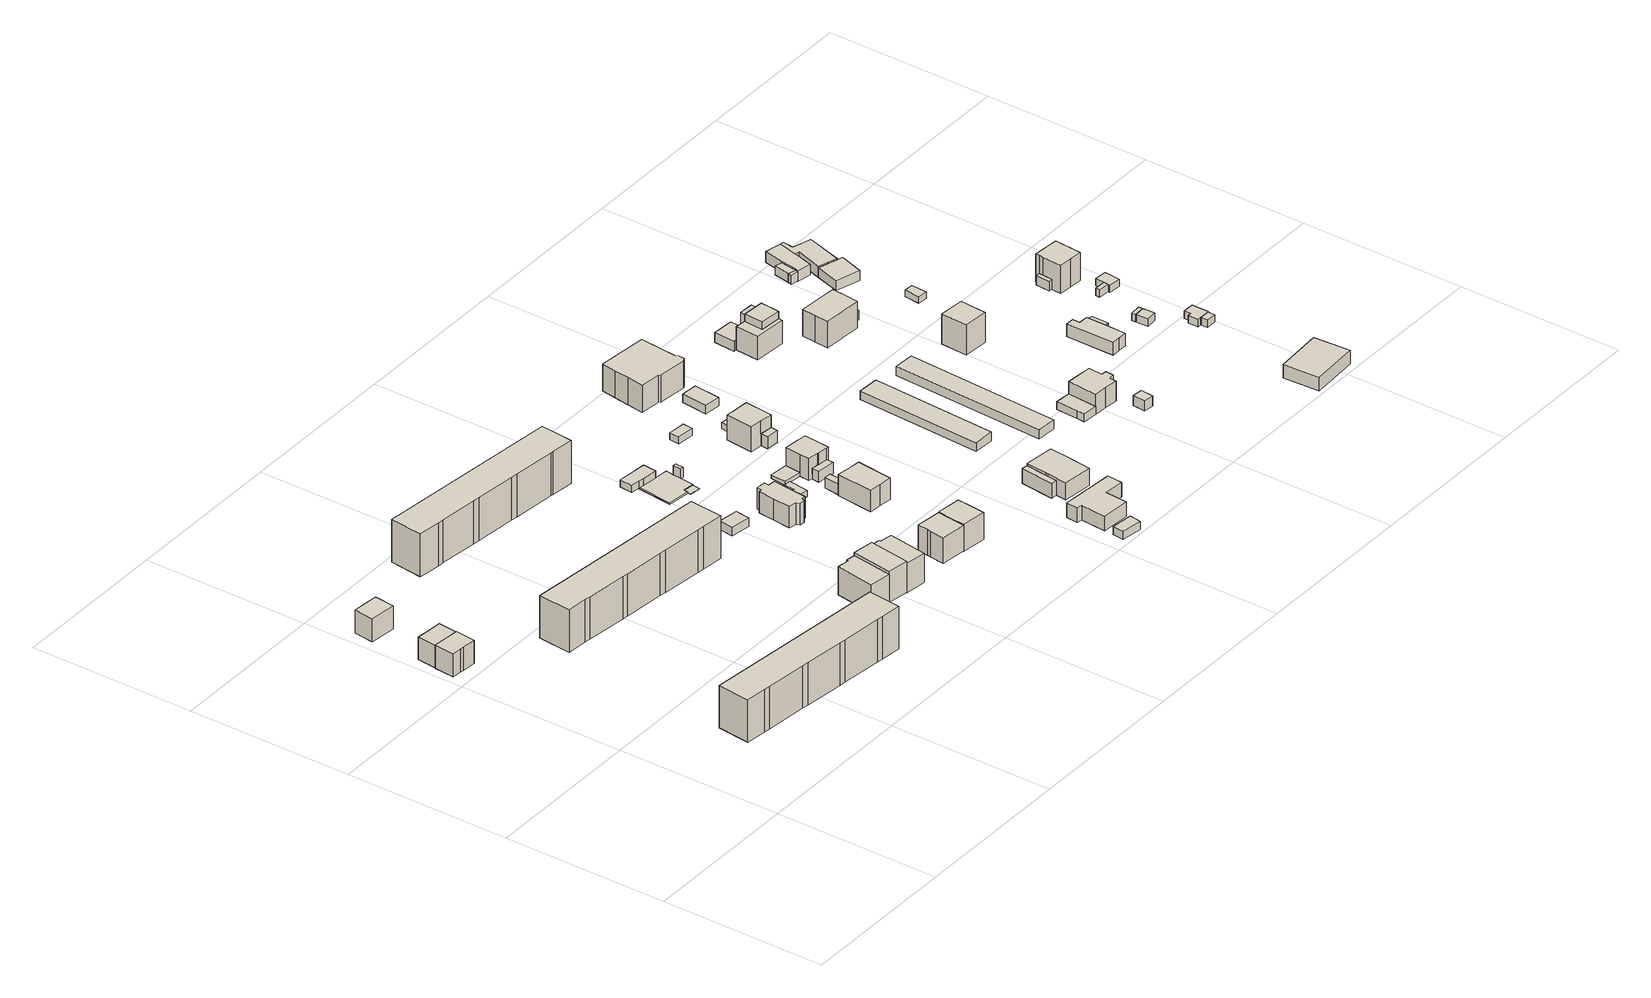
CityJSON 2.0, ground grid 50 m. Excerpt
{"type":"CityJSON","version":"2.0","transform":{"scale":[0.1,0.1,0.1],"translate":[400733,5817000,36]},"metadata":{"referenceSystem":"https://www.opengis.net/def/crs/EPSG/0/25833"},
"CityObjects":{
"building1":{"type":"Building","attributes":{"Gemeindeschluessel":"11000011","BezugspunktDach":"2200","function":"31001_1010","measuredHeight":8.49,"storeysAboveGround":2},"address":[{"country":"Germany","locality":"Berlin","thoroughfareNumber":"29","thoroughfareName":"Kötztinger Straße"}],"geometry":[{"type":"Solid","lod":"1","boundaries":[[[[0,1,2,3,4,5,6,7]],[[8,9,10,11,12,13,14,15]],[[8,15,7,6]],[[9,8,6,5]],[[10,9,5,4]],[[11,10,4,3]],[[12,11,3,2]],[[13,12,2,1]],[[14,13,1,0]],[[15,14,0,7]]]]}]},
"building2":{"type":"Building","attributes":{"Gemeindeschluessel":"11000011","BezugspunktDach":"2200","function":"31001_1010","measuredHeight":9.39,"storeysAboveGround":2},"address":[{"country":"Germany","locality":"Berlin","thoroughfareNumber":"31","thoroughfareName":"Kötztinger Straße"}],"geometry":[{"type":"Solid","lod":"1","boundaries":[[[[16,17,18,19,20]],[[21,22,23,24,25]],[[21,25,20,19]],[[22,21,19,18]],[[23,22,18,17]],[[24,23,17,16]],[[25,24,16,20]]]]}]},
"building3":{"type":"Building","attributes":{"Gemeindeschluessel":"11000011","BezugspunktDach":"2200","function":"31001_1010","measuredHeight":9.19,"storeysAboveGround":2},"address":[{"country":"Germany","locality":"Berlin","thoroughfareNumber":"35","thoroughfareName":"Kötztinger Straße"}],"geometry":[{"type":"Solid","lod":"1","boundaries":[[[[26,27,28,29,30]],[[31,32,33,34,35]],[[31,35,30,29]],[[32,31,29,28]],[[33,32,28,27]],[[34,33,27,26]],[[35,34,26,30]]]]}]},
"building4":{"type":"Building","attributes":{"Gemeindeschluessel":"11000011","BezugspunktDach":"2200","function":"31001_1010","measuredHeight":13.15,"storeysAboveGround":4},"address":[{"country":"Germany","locality":"Berlin","thoroughfareNumber":"18, 20, 22, 24","thoroughfareName":"Kötztinger Straße"}],"geometry":[{"type":"Solid","lod":"1","boundaries":[[[[36,37,38,39,40,41,42,43,44,45,46,47]],[[48,49,50,51,52,53,54,55,56,57,58,59]],[[48,59,47,46]],[[49,48,46,45]],[[50,49,45,44]],[[51,50,44,43]],[[52,51,43,42]],[[53,52,42,41]],[[54,53,41,40]],[[55,54,40,39]],[[56,55,39,38]],[[57,56,38,37]],[[58,57,37,36]],[[59,58,36,47]]]]}]},
"building5":{"type":"Building","attributes":{"Gemeindeschluessel":"11000011","BezugspunktDach":"2200","function":"31001_1010","measuredHeight":13.1,"storeysAboveGround":4},"address":[{"country":"Germany","locality":"Berlin","thoroughfareNumber":"26, 28, 30, 32","thoroughfareName":"Kötztinger Straße"}],"geometry":[{"type":"Solid","lod":"1","boundaries":[[[[60,61,62,63,64,65,66,67,68,69,70,71]],[[72,73,74,75,76,77,78,79,80,81,82,83]],[[72,83,71,70]],[[73,72,70,69]],[[74,73,69,68]],[[75,74,68,67]],[[76,75,67,66]],[[77,76,66,65]],[[78,77,65,64]],[[79,78,64,63]],[[80,79,63,62]],[[81,80,62,61]],[[82,81,61,60]],[[83,82,60,71]]]]}]},
"building6":{"type":"Building","attributes":{"Gemeindeschluessel":"11000011","BezugspunktDach":"2200","function":"31001_1010","measuredHeight":9.75,"storeysAboveGround":2},"address":[{"country":"Germany","locality":"Berlin","thoroughfareNumber":"44","thoroughfareName":"Brehmstraße"}],"geometry":[{"type":"Solid","lod":"1","boundaries":[[[[84,85,86,87,88,89,90]],[[91,92,93,94,95,96,97]],[[91,97,90,89]],[[92,91,89,88]],[[93,92,88,87]],[[94,93,87,86]],[[95,94,86,85]],[[96,95,85,84]],[[97,96,84,90]]]]}]},
"building7":{"type":"Building","attributes":{"Gemeindeschluessel":"11000011","BezugspunktDach":"2200","function":"31001_1010","measuredHeight":13.19,"storeysAboveGround":4},"address":[{"country":"Germany","locality":"Berlin","thoroughfareNumber":"34, 36, 38, 40","thoroughfareName":"Kötztinger Straße"}],"geometry":[{"type":"Solid","lod":"1","boundaries":[[[[98,99,100,101,102,103,104,105,106,107,108,109]],[[110,111,112,113,114,115,116,117,118,119,120,121]],[[110,121,109,108]],[[111,110,108,107]],[[112,111,107,106]],[[113,112,106,105]],[[114,113,105,104]],[[115,114,104,103]],[[116,115,103,102]],[[117,116,102,101]],[[118,117,101,100]],[[119,118,100,99]],[[120,119,99,98]],[[121,120,98,109]]]]}]},
"building8":{"type":"Building","attributes":{"Gemeindeschluessel":"11000011","BezugspunktDach":"2200","function":"31001_1010","measuredHeight":9.98,"storeysAboveGround":3},"address":[{"country":"Germany","locality":"Berlin","thoroughfareNumber":"46","thoroughfareName":"Brehmstraße"}],"geometry":[{"type":"Solid","lod":"1","boundaries":[[[[122,123,124,125]],[[94,126,127,96]],[[94,96,125,124]],[[126,94,124,123]],[[127,126,123,122]],[[96,127,122,125]]]]}]},
"building9":{"type":"Building","attributes":{"Gemeindeschluessel":"11000011","BezugspunktDach":"2200","function":"31001_1010","measuredHeight":9.57,"storeysAboveGround":2},"address":[{"country":"Germany","locality":"Berlin","thoroughfareNumber":"48","thoroughfareName":"Brehmstraße"}],"geometry":[{"type":"Solid","lod":"1","boundaries":[[[[128,129,130,131,132,133,134]],[[135,136,137,138,139,140,141]],[[135,141,134,133]],[[136,135,133,132]],[[137,136,132,131]],[[138,137,131,130]],[[139,138,130,129]],[[140,139,129,128]],[[141,140,128,134]]]]}]},
"building10":{"type":"Building","attributes":{"Gemeindeschluessel":"11000011","BezugspunktDach":"2200","function":"31001_1010","measuredHeight":2.52,"storeysAboveGround":1},"address":[{"country":"Germany","locality":"Berlin","thoroughfareNumber":"47 (1)","thoroughfareName":"Brehmstraße"}],"geometry":[{"type":"Solid","lod":"1","boundaries":[[[[142,143,144,145]],[[146,147,148,149]],[[146,149,145,144]],[[147,146,144,143]],[[148,147,143,142]],[[149,148,142,145]]]]}]},
"building11":{"type":"Building","attributes":{"Gemeindeschluessel":"11000011","BezugspunktDach":"2200","function":"31001_1010","measuredHeight":8.85,"storeysAboveGround":2},"address":[{"country":"Germany","locality":"Berlin","thoroughfareNumber":"50","thoroughfareName":"Brehmstraße"}],"geometry":[{"type":"Solid","lod":"1","boundaries":[[[[150,151,152,153,154,155,156,157]],[[158,159,160,161,162,163,164,165]],[[158,165,157,156]],[[159,158,156,155]],[[160,159,155,154]],[[161,160,154,153]],[[162,161,153,152]],[[163,162,152,151]],[[164,163,151,150]],[[165,164,150,157]]]]}]},
"building12":{"type":"Building","attributes":{"Gemeindeschluessel":"11000011","BezugspunktDach":"2200","function":"31001_1010","measuredHeight":9.81,"storeysAboveGround":1},"address":[{"country":"Germany","locality":"Berlin","thoroughfareNumber":"47","thoroughfareName":"Brehmstraße"}],"geometry":[{"type":"Solid","lod":"1","boundaries":[[[[166,167,168,169,170,171,172,173,174,175,176,177,178]],[[179,180,181,182,183,184,185,186,187,188,189,190,191]],[[179,191,178,177]],[[180,179,177,176]],[[181,180,176,175]],[[182,181,175,174]],[[183,182,174,173]],[[184,183,173,172]],[[185,184,172,171]],[[186,185,171,170]],[[187,186,170,169]],[[188,187,169,168]],[[189,188,168,167]],[[190,189,167,166]],[[191,190,166,178]]]]}]},
"building13":{"type":"Building","attributes":{"Gemeindeschluessel":"11000011","BezugspunktDach":"2200","function":"31001_2463","measuredHeight":3.4,"storeysAboveGround":1},"address":[{"country":"Germany","locality":"Berlin","thoroughfareNumber":"125 (2)","thoroughfareName":"Zwieseler Straße"}],"geometry":[{"type":"Solid","lod":"1","boundaries":[[[[192,193,194,195,196,197]],[[198,199,200,201,202,203]],[[198,203,197,196]],[[199,198,196,195]],[[200,199,195,194]],[[201,200,194,193]],[[202,201,193,192]],[[203,202,192,197]]]]}]},
"building14":{"type":"Building","attributes":{"Gemeindeschluessel":"11000011","BezugspunktDach":"2200","function":"31001_1010","measuredHeight":0.387,"storeysAboveGround":2},"address":[{"country":"Germany","locality":"Berlin","thoroughfareNumber":"125","thoroughfareName":"Zwieseler Straße"}],"geometry":[{"type":"Solid","lod":"1","boundaries":[[[[204,205,206,207,208,209,210,211,212]],[[213,214,215,216,217,218,219,220,221]],[[213,221,212,211]],[[214,213,211,210]],[[215,214,210,209]],[[216,215,209,208]],[[217,216,208,207]],[[218,217,207,206]],[[219,218,206,205]],[[220,219,205,204]],[[221,220,204,212]]]]}]},
"building15":{"type":"Building","attributes":{"Gemeindeschluessel":"11000011","BezugspunktDach":"2200","function":"51009_1610","measuredHeight":0.08,"storeysAboveGround":0},"address":[{"country":"Germany","locality":"Berlin"}],"geometry":[{"type":"Solid","lod":"1","boundaries":[[[[222,223,224,225,226]],[[227,228,229,230,231]],[[227,231,226,225]],[[228,227,225,224]],[[229,228,224,223]],[[230,229,223,222]],[[231,230,222,226]]]]}]},
"building16":{"type":"Building","attributes":{"Gemeindeschluessel":"11000011","BezugspunktDach":"2200","function":"31001_1010","measuredHeight":9.54,"storeysAboveGround":2},"address":[{"country":"Germany","locality":"Berlin","thoroughfareNumber":"52","thoroughfareName":"Brehmstraße"}],"geometry":[{"type":"Solid","lod":"1","boundaries":[[[[232,233,234,235,236,237]],[[238,239,240,241,242,243]],[[238,243,237,236]],[[239,238,236,235]],[[240,239,235,234]],[[241,240,234,233]],[[242,241,233,232]],[[243,242,232,237]]]]}]},
"building17":{"type":"Building","attributes":{"Gemeindeschluessel":"11000011","BezugspunktDach":"2200","function":"51009_1610","measuredHeight":3,"storeysAboveGround":0},"address":[{"country":"Germany","locality":"Berlin"}],"geometry":[{"type":"Solid","lod":"1","boundaries":[[[[244,245,246,247]],[[248,249,250,251]],[[248,251,247,246]],[[249,248,246,245]],[[250,249,245,244]],[[251,250,244,247]]]]}]},
"building18":{"type":"Building","attributes":{"Gemeindeschluessel":"11000011","BezugspunktDach":"2200","function":"31001_2143","measuredHeight":2.03,"storeysAboveGround":1},"address":[{"country":"Germany","locality":"Berlin","thoroughfareNumber":"121 (1)","thoroughfareName":"Zwieseler Straße"}],"geometry":[{"type":"Solid","lod":"1","boundaries":[[[[252,253,254,255,256,257]],[[258,259,260,261,262,263]],[[258,263,257,256]],[[259,258,256,255]],[[260,259,255,254]],[[261,260,254,253]],[[262,261,253,252]],[[263,262,252,257]]]]}]},
"building19":{"type":"Building","attributes":{"Gemeindeschluessel":"11000011","BezugspunktDach":"2200","function":"31001_1010","measuredHeight":8.16,"storeysAboveGround":2},"address":[{"country":"Germany","locality":"Berlin","thoroughfareNumber":"119","thoroughfareName":"Zwieseler Straße"}],"geometry":[{"type":"Solid","lod":"1","boundaries":[[[[264,265,266,267,268,269]],[[270,271,272,273,274,275]],[[270,275,269,268]],[[271,270,268,267]],[[272,271,267,266]],[[273,272,266,265]],[[274,273,265,264]],[[275,274,264,269]]]]}]},
"building20":{"type":"Building","attributes":{"Gemeindeschluessel":"11000011","BezugspunktDach":"2200","function":"31001_2463","measuredHeight":3.29,"storeysAboveGround":1},"address":[{"country":"Germany","locality":"Berlin","thoroughfareNumber":"119 (1)","thoroughfareName":"Zwieseler Straße"}],"geometry":[{"type":"Solid","lod":"1","boundaries":[[[[276,277,278,279,280,281]],[[282,283,284,285,286,287]],[[282,287,281,280]],[[283,282,280,279]],[[284,283,279,278]],[[285,284,278,277]],[[286,285,277,276]],[[287,286,276,281]]]]}]},
"building21":{"type":"Building","attributes":{"Gemeindeschluessel":"11000011","function":"31001_1010"},"address":[{"country":"Germany","locality":"Berlin","thoroughfareNumber":"121","thoroughfareName":"Zwieseler Straße"}],"children":["building21-1","building21-2","building21-3"]},
"building21-1":{"type":"BuildingPart","attributes":{"BezugspunktDach":"2200","measuredHeight":8.26,"storeysAboveGround":2},"parents":["building21"],"geometry":[{"type":"MultiSurface","lod":"1","boundaries":[[[288,289,290,291,292,293,294,295,296]],[[297,298,299,300,301,302,303,304,305]],[[297,305,296,295]],[[298,297,306,307,308,309,310,295,294]],[[299,298,294,293]],[[300,299,293,292]],[[301,300,292,291]],[[302,301,291,290]],[[311,312,313,290,289]],[[314,311,289,288]],[[305,315,316,314,304,288,296]],[[310,309,308,307,306]],[[303,302,313,312,311]],[[304,303,311,314]],[[304,314,316,315]]]}]},
"building21-2":{"type":"BuildingPart","attributes":{"BezugspunktDach":"2200","measuredHeight":3.31,"storeysAboveGround":2},"parents":["building21"],"geometry":[{"type":"MultiSurface","lod":"1","boundaries":[[[317,312,316,318]],[[315,302,319,320]],[[315,320,318,316]],[[315,304,303,302]],[[319,302,312,317]],[[320,319,317,318]],[[303,311,312,302]],[[311,303,304,314]],[[316,314,304,315]]]}]},
"building21-3":{"type":"BuildingPart","attributes":{"BezugspunktDach":"2200","measuredHeight":1.01,"storeysAboveGround":2},"parents":["building21"],"geometry":[{"type":"MultiSurface","lod":"1","boundaries":[[[310,309,321,322]],[[323,308,307,324]],[[323,324,322,321]],[[308,323,321,309]],[[324,307,310,322]],[[325,307,308,309,310]]]}]},
"building22":{"type":"Building","attributes":{"Gemeindeschluessel":"11000011","BezugspunktDach":"2200","function":"31001_2463","measuredHeight":2.52,"storeysAboveGround":1},"address":[{"country":"Germany","locality":"Berlin","thoroughfareNumber":"116 (1)","thoroughfareName":"Zwieseler Straße"}],"geometry":[{"type":"Solid","lod":"1","boundaries":[[[[326,327,328,329]],[[330,331,332,333]],[[330,333,329,328]],[[331,330,328,327]],[[332,331,327,326]],[[333,332,326,329]]]]}]},
"building23":{"type":"Building","attributes":{"Gemeindeschluessel":"11000011","BezugspunktDach":"2200","function":"31001_2143","measuredHeight":2.14,"storeysAboveGround":1},"address":[{"country":"Germany","locality":"Berlin","thoroughfareNumber":"129 (2)","thoroughfareName":"Zwieseler Straße"}],"geometry":[{"type":"Solid","lod":"1","boundaries":[[[[334,335,336,337]],[[338,339,340,341]],[[338,341,337,336]],[[339,338,336,335]],[[340,339,335,334]],[[341,340,334,337]]]]}]},
"building24":{"type":"Building","attributes":{"Gemeindeschluessel":"11000011","BezugspunktDach":"2200","function":"31001_1010","measuredHeight":4.5,"storeysAboveGround":1},"address":[{"country":"Germany","locality":"Berlin","thoroughfareNumber":"116","thoroughfareName":"Zwieseler Straße"}],"geometry":[{"type":"Solid","lod":"1","boundaries":[[[[342,343,344,345,346,347,348,349]],[[350,351,352,353,354,355,356,357]],[[350,357,349,348]],[[351,350,348,347]],[[352,351,347,346]],[[353,352,346,345]],[[354,353,345,344]],[[355,354,344,343]],[[356,355,343,342]],[[357,356,342,349]]]]}]},
"building25":{"type":"Building","attributes":{"Gemeindeschluessel":"11000011","function":"31001_1010"},"address":[{"country":"Germany","locality":"Berlin","thoroughfareNumber":"123","thoroughfareName":"Zwieseler Straße"}],"children":["building25-1","building25-2"]},
"building25-1":{"type":"BuildingPart","attributes":{"BezugspunktDach":"2200","measuredHeight":7.68,"storeysAboveGround":2},"parents":["building25"],"geometry":[{"type":"MultiSurface","lod":"1","boundaries":[[[358,359,360,361,362,363]],[[364,365,366,367,368,369]],[[364,369,363,362]],[[365,364,362,361]],[[366,365,361,360]],[[367,366,360,359]],[[370,371,359,358]],[[368,367,372,373]],[[369,368,358,363]],[[373,372,371,370]]]}]},
"building25-2":{"type":"BuildingPart","attributes":{"BezugspunktDach":"2200","measuredHeight":3.6,"storeysAboveGround":2},"parents":["building25"],"geometry":[{"type":"Solid","lod":"1","boundaries":[[[[374,371,370,375]],[[373,372,376,377]],[[373,377,375,370]],[[376,372,371,374]],[[377,376,374,375]],[[372,373,370,371]]]]}]},
"building26":{"type":"Building","attributes":{"Gemeindeschluessel":"11000011","BezugspunktDach":"2200","function":"31001_2143","measuredHeight":2.38,"storeysAboveGround":1},"address":[{"country":"Germany","locality":"Berlin","thoroughfareNumber":"123 (1)","thoroughfareName":"Zwieseler Straße"}],"geometry":[{"type":"Solid","lod":"1","boundaries":[[[[378,379,380,381]],[[382,383,384,385]],[[382,385,381,380]],[[383,382,380,379]],[[384,383,379,378]],[[385,384,378,381]]]]}]},
"building27":{"type":"Building","attributes":{"Gemeindeschluessel":"11000011","function":"31001_1010"},"address":[{"country":"Germany","locality":"Berlin","thoroughfareNumber":"118","thoroughfareName":"Zwieseler Straße"}],"children":["building27-1","building27-2"]},
"building27-1":{"type":"BuildingPart","attributes":{"BezugspunktDach":"2200","measuredHeight":5.83,"storeysAboveGround":1},"parents":["building27"],"geometry":[{"type":"MultiSurface","lod":"1","boundaries":[[[386,387,388,389,390,391,392,393]],[[394,395,396,397,398,399,400,401]],[[402,403,404,394,401,393,392]],[[405,402,394,392,391]],[[406,405,391,390]],[[397,396,390,389]],[[398,397,389,388]],[[399,398,388,387]],[[400,399,387,386]],[[401,400,386,393]],[[394,404,403,402]],[[395,394,402,405]],[[395,405,406,396,407]]]}]},
"building27-2":{"type":"BuildingPart","attributes":{"BezugspunktDach":"2200","measuredHeight":4.59,"storeysAboveGround":1},"parents":["building27"],"geometry":[{"type":"MultiSurface","lod":"1","boundaries":[[[403,406,408,409]],[[410,396,404,411]],[[410,411,409,408]],[[396,410,408,406]],[[396,395,394,404]],[[411,404,403,409]],[[404,394,402,403]],[[402,394,395,405]],[[406,405,395,396]]]}]},
"building28":{"type":"Building","attributes":{"Gemeindeschluessel":"11000011","BezugspunktDach":"2200","function":"31001_1010","measuredHeight":2.63,"storeysAboveGround":1},"address":[{"country":"Germany","locality":"Berlin","thoroughfareNumber":"129","thoroughfareName":"Zwieseler Straße"}],"geometry":[{"type":"Solid","lod":"1","boundaries":[[[[412,413,414,415]],[[416,417,418,419]],[[416,419,415,414]],[[417,416,414,413]],[[418,417,413,412]],[[419,418,412,415]]]]}]},
"building29":{"type":"Building","attributes":{"Gemeindeschluessel":"11000011","BezugspunktDach":"2200","function":"31001_1010","measuredHeight":8.35,"storeysAboveGround":2},"address":[{"country":"Germany","locality":"Berlin","thoroughfareNumber":"131","thoroughfareName":"Zwieseler Straße"}],"geometry":[{"type":"Solid","lod":"1","boundaries":[[[[420,421,422,423,424,425,426,427,428,429,430]],[[431,432,433,434,435,436,437,438,439,440,441]],[[431,441,430,429]],[[432,431,429,428]],[[433,432,428,427]],[[434,433,427,426]],[[435,434,426,425]],[[436,435,425,424]],[[437,436,424,423]],[[438,437,423,422]],[[439,438,422,421]],[[440,439,421,420]],[[441,440,420,430]]]]}]},
"building30":{"type":"Building","attributes":{"Gemeindeschluessel":"11000011","BezugspunktDach":"2200","function":"31001_2463","measuredHeight":2.75,"storeysAboveGround":1},"address":[{"country":"Germany","locality":"Berlin","thoroughfareNumber":"120","thoroughfareName":"Zwieseler Straße"}],"geometry":[{"type":"Solid","lod":"1","boundaries":[[[[442,443,444,445]],[[446,447,448,449]],[[446,449,445,444]],[[447,446,444,443]],[[448,447,443,442]],[[449,448,442,445]]]]}]},
"building31":{"type":"Building","attributes":{"Gemeindeschluessel":"11000011","BezugspunktDach":"2200","function":"31001_2463","measuredHeight":2.82,"storeysAboveGround":1},"address":[{"country":"Germany","locality":"Berlin","thoroughfareNumber":"2","thoroughfareName":"Pirolstraße"}],"geometry":[{"type":"Solid","lod":"1","boundaries":[[[[450,451,452,453]],[[454,455,456,457]],[[454,457,453,452]],[[455,454,452,451]],[[456,455,451,450]],[[457,456,450,453]]]]}]},
"building32":{"type":"Building","attributes":{"Gemeindeschluessel":"11000011","BezugspunktDach":"2200","function":"31001_2463","measuredHeight":2.35,"storeysAboveGround":1},"address":[{"country":"Germany","locality":"Berlin","thoroughfareNumber":"6 (1)","thoroughfareName":"Pirolstraße"}],"geometry":[{"type":"Solid","lod":"1","boundaries":[[[[458,459,460,461,462]],[[463,464,465,466,467]],[[463,467,462,461]],[[464,463,461,460]],[[465,464,460,459]],[[466,465,459,458]],[[467,466,458,462]]]]}]},
"building33":{"type":"Building","attributes":{"Gemeindeschluessel":"11000011","BezugspunktDach":"2200","function":"31001_2463","measuredHeight":3.02,"storeysAboveGround":1},"address":[{"country":"Germany","locality":"Berlin","thoroughfareNumber":"130 (1)","thoroughfareName":"Zwieseler Straße"}],"geometry":[{"type":"Solid","lod":"1","boundaries":[[[[468,469,470,471,472,473,474]],[[475,476,477,478,479,480,481]],[[475,481,474,473]],[[476,475,473,472]],[[477,476,472,471]],[[478,477,471,470]],[[479,478,470,469]],[[480,479,469,468]],[[481,480,468,474]]]]}]},
"building34":{"type":"Building","attributes":{"Gemeindeschluessel":"11000011","function":"31001_1010"},"address":[{"country":"Germany","locality":"Berlin","thoroughfareNumber":"130","thoroughfareName":"Zwieseler Straße"}],"children":["building34-1","building34-2","building34-3"]},
"building34-1":{"type":"BuildingPart","attributes":{"BezugspunktDach":"2200","measuredHeight":9.37,"storeysAboveGround":3},"parents":["building34"],"geometry":[{"type":"MultiSurface","lod":"1","boundaries":[[[482,483,484,485,486]],[[487,488,489,490,491]],[[492,493,486,485]],[[491,494,491,487]],[[488,487,485,484]],[[495,496,497,488,489,488,484,483]],[[490,489,483,482]],[[493,498,499,482,486]],[[487,491,494,493,492]],[[489,488,497,496,495]],[[491,490,499,498,493]]]}]},
"building34-2":{"type":"BuildingPart","attributes":{"BezugspunktDach":"2200","measuredHeight":9.39,"storeysAboveGround":3},"parents":["building34"],"geometry":[{"type":"Solid","lod":"1","boundaries":[[[[496,500,501,497]],[[502,503,489,488]],[[502,488,497,501]],[[503,502,501,500]],[[489,503,500,496]],[[488,489,496,497]]]]}]},
"building34-3":{"type":"BuildingPart","attributes":{"BezugspunktDach":"2200","measuredHeight":7.2,"storeysAboveGround":3},"parents":["building34"],"geometry":[{"type":"MultiSurface","lod":"1","boundaries":[[[504,498,493,492,505,506]],[[507,487,491,490,508,509]],[[507,509,506,505]],[[487,507,505,492]],[[508,490,498,504]],[[509,508,504,506]],[[491,487,510,492,493]],[[490,491,493,498]]]}]},
"building35":{"type":"Building","attributes":{"Gemeindeschluessel":"11000011","BezugspunktDach":"2200","function":"31001_1010","measuredHeight":8.28,"storeysAboveGround":2},"address":[{"country":"Germany","locality":"Berlin","thoroughfareNumber":"6","thoroughfareName":"Pirolstraße"}],"geometry":[{"type":"Solid","lod":"1","boundaries":[[[[511,512,513,514,515,516,517,518,519,520]],[[465,521,522,523,524,525,526,527,528,466]],[[465,466,520,519]],[[521,465,519,518]],[[522,521,518,517]],[[523,522,517,516]],[[524,523,516,515]],[[525,524,515,514]],[[526,525,514,513]],[[527,526,513,512]],[[528,527,512,511]],[[466,528,511,520]]]]}]},
"building36":{"type":"Building","attributes":{"Gemeindeschluessel":"11000011","BezugspunktDach":"2200","function":"31001_2143","measuredHeight":3.08,"storeysAboveGround":1},"address":[{"country":"Germany","locality":"Berlin","thoroughfareNumber":"6 (2)","thoroughfareName":"Pirolstraße"}],"geometry":[{"type":"Solid","lod":"1","boundaries":[[[[529,530,531,532]],[[533,534,535,536]],[[533,536,532,531]],[[534,533,531,530]],[[535,534,530,529]],[[536,535,529,532]]]]}]},
"building37":{"type":"Building","attributes":{"Gemeindeschluessel":"11000011","BezugspunktDach":"2200","function":"31001_1010","measuredHeight":9.75,"storeysAboveGround":2},"address":[{"country":"Germany","locality":"Berlin","thoroughfareNumber":"1","thoroughfareName":"Pirolstraße"}],"geometry":[{"type":"Solid","lod":"1","boundaries":[[[[537,538,539,540,541,542,543]],[[544,545,546,547,548,549,550]],[[544,550,543,542]],[[545,544,542,541]],[[546,545,541,540]],[[547,546,540,539]],[[548,547,539,538]],[[549,548,538,537]],[[550,549,537,543]]]]}]},
"building38":{"type":"Building","attributes":{"Gemeindeschluessel":"11000011","BezugspunktDach":"2200","function":"31001_1010","measuredHeight":10.17,"storeysAboveGround":2},"address":[{"country":"Germany","locality":"Berlin","thoroughfareNumber":"4","thoroughfareName":"Pirolstraße"}],"geometry":[{"type":"Solid","lod":"1","boundaries":[[[[551,552,553,554]],[[555,556,557,558]],[[555,558,554,553]],[[556,555,553,552]],[[557,556,552,551]],[[558,557,551,554]]]]}]},
"building39":{"type":"Building","attributes":{"Gemeindeschluessel":"11000011","BezugspunktDach":"2200","function":"31001_2463","measuredHeight":2.82,"storeysAboveGround":1},"address":[{"country":"Germany","locality":"Berlin","thoroughfareNumber":"1 (1)","thoroughfareName":"Pirolstraße"}],"geometry":[{"type":"Solid","lod":"1","boundaries":[[[[559,560,561,562,563]],[[564,565,566,567,568]],[[564,568,563,562]],[[565,564,562,561]],[[566,565,561,560]],[[567,566,560,559]],[[568,567,559,563]]]]}]},
"building40":{"type":"Building","attributes":{"Gemeindeschluessel":"11000011","BezugspunktDach":"2200","function":"51009_1610","measuredHeight":2.68,"storeysAboveGround":0},"address":[{"country":"Germany","locality":"Berlin"}],"geometry":[{"type":"Solid","lod":"1","boundaries":[[[[569,570,571,572]],[[573,574,575,576]],[[573,576,572,571]],[[574,573,571,570]],[[575,574,570,569]],[[576,575,569,572]]]]}]},
"building41":{"type":"Building","attributes":{"Gemeindeschluessel":"11000011","function":"31001_1010"},"address":[{"country":"Germany","locality":"Berlin","thoroughfareNumber":"8","thoroughfareName":"Pirolstraße"}],"children":["building41-1","building41-2"]},
"building41-1":{"type":"BuildingPart","attributes":{"BezugspunktDach":"2200","measuredHeight":4.82,"storeysAboveGround":1},"parents":["building41"],"geometry":[{"type":"Solid","lod":"1","boundaries":[[[[577,578,579,580,581,582,583,584,585]],[[586,587,588,589,590,591,592,593,594]],[[586,594,585,584]],[[587,586,584,583]],[[588,587,583,582]],[[589,588,582,581]],[[590,595,596,589,581,580]],[[591,590,580,579]],[[592,591,579,578]],[[593,592,578,577]],[[594,593,577,585]],[[589,596,595,590]]]]}]},
"building41-2":{"type":"BuildingPart","attributes":{"BezugspunktDach":"2200","measuredHeight":3.07,"storeysAboveGround":1},"parents":["building41"],"geometry":[{"type":"Solid","lod":"1","boundaries":[[[[597,598,596,595]],[[589,599,600,590]],[[599,589,596,598]],[[600,599,598,597]],[[590,600,597,595]],[[589,590,595,596]]]]}]},
"building42":{"type":"Building","attributes":{"Gemeindeschluessel":"11000011","BezugspunktDach":"2200","function":"31001_2143","measuredHeight":2.65,"storeysAboveGround":1},"address":[{"country":"Germany","locality":"Berlin","thoroughfareNumber":"3 (1)","thoroughfareName":"Pirolstraße"}],"geometry":[{"type":"Solid","lod":"1","boundaries":[[[[570,601,602,571]],[[603,604,574,573]],[[603,573,571,602]],[[604,603,602,601]],[[574,604,601,570]],[[573,574,570,571]]]]}]},
"building43":{"type":"Building","attributes":{"Gemeindeschluessel":"11000011","BezugspunktDach":"2200","function":"31001_2463","measuredHeight":1.95,"storeysAboveGround":1},"address":[{"country":"Germany","locality":"Berlin","thoroughfareNumber":"3 (2)","thoroughfareName":"Pirolstraße"}],"geometry":[{"type":"Solid","lod":"1","boundaries":[[[[605,606,607,608]],[[609,610,611,612]],[[609,612,608,607]],[[610,609,607,606]],[[611,610,606,605]],[[612,611,605,608]]]]}]},
"building44":{"type":"Building","attributes":{"Gemeindeschluessel":"11000011","BezugspunktDach":"2200","function":"31001_1010","measuredHeight":4.92,"storeysAboveGround":1},"address":[{"country":"Germany","locality":"Berlin","thoroughfareNumber":"143","thoroughfareName":"Robert-Siewert-Straße"}],"geometry":[{"type":"Solid","lod":"1","boundaries":[[[[613,614,615,616,617]],[[618,619,620,621,622]],[[618,622,617,616]],[[619,618,616,615]],[[620,619,615,614]],[[621,620,614,613]],[[622,621,613,617]]]]}]},
"building45":{"type":"Building","attributes":{"Gemeindeschluessel":"11000011","function":"31001_1010"},"address":[{"country":"Germany","locality":"Berlin","thoroughfareNumber":"3","thoroughfareName":"Pirolstraße"}],"children":["building45-1","building45-2","building45-3"]},
"building45-1":{"type":"BuildingPart","attributes":{"BezugspunktDach":"2200","measuredHeight":4.41,"storeysAboveGround":1},"parents":["building45"],"geometry":[{"type":"MultiSurface","lod":"1","boundaries":[[[623,624,625,626,627,628,629,630,631,632]],[[633,634,635,636,637,638,639,640,641,642]],[[633,642,632,631]],[[634,633,631,630]],[[636,635,629,628]],[[637,636,628,627]],[[638,637,627,626]],[[639,638,626,625]],[[640,639,625,624]],[[643,644,645,624,623]],[[646,643,641,623,632]],[[635,634,630,629]],[[641,647,644,643]],[[648,647,640,645,644]],[[642,641,643,646]]]}]},
"building45-2":{"type":"BuildingPart","attributes":{"BezugspunktDach":"2200","measuredHeight":3.33,"storeysAboveGround":1},"parents":["building45"],"geometry":[{"type":"MultiSurface","lod":"1","boundaries":[[[649,650,645,644,646,651]],[[642,647,640,652,653,654]],[[642,654,651,646]],[[652,640,645,650]],[[653,652,650,649]],[[654,653,649,651]],[[647,641,643,644]],[[642,646,643,641]],[[647,644,645,640,655]]]}]},
"building45-3":{"type":"BuildingPart","attributes":{"BezugspunktDach":"2200","measuredHeight":3.98,"storeysAboveGround":1},"parents":["building45"],"geometry":[{"type":"Solid","lod":"1","boundaries":[[[[656,630,629,657,658,659,660]],[[661,662,663,635,634,664,665]],[[661,665,660,659]],[[662,661,659,658]],[[663,662,658,657]],[[635,663,657,629]],[[629,635,629,630]],[[664,634,630,656]],[[665,664,656,660]],[[634,635,629,630]]]]}]},
"building46":{"type":"Building","attributes":{"Gemeindeschluessel":"11000011","BezugspunktDach":"2200","function":"31001_2143","measuredHeight":2.34,"storeysAboveGround":1},"address":[{"country":"Germany","locality":"Berlin","thoroughfareNumber":"10 (2)","thoroughfareName":"Pirolstraße"}],"geometry":[{"type":"Solid","lod":"1","boundaries":[[[[666,667,668,669]],[[670,671,672,673]],[[670,673,669,668]],[[671,670,668,667]],[[672,671,667,666]],[[673,672,666,669]]]]}]},
"building47":{"type":"Building","attributes":{"Gemeindeschluessel":"11000011","BezugspunktDach":"2200","function":"51009_1610","measuredHeight":2.24,"storeysAboveGround":0},"address":[{"country":"Germany","locality":"Berlin"}],"geometry":[{"type":"Solid","lod":"1","boundaries":[[[[669,668,674,675]],[[676,677,678,679]],[[676,679,675,674]],[[677,676,674,668]],[[678,677,668,669]],[[679,678,669,675]]]]}]},
"building48":{"type":"Building","attributes":{"Gemeindeschluessel":"11000011","BezugspunktDach":"2200","function":"51009_1610","measuredHeight":2.33,"storeysAboveGround":0},"address":[{"country":"Germany","locality":"Berlin"}],"geometry":[{"type":"Solid","lod":"1","boundaries":[[[[680,681,682,683]],[[684,685,686,687]],[[684,687,683,682]],[[685,684,682,681]],[[686,685,681,680]],[[687,686,680,683]]]]}]},
"building49":{"type":"Building","attributes":{"Gemeindeschluessel":"11000011","BezugspunktDach":"2200","function":"31001_1312","measuredHeight":2.36,"storeysAboveGround":1},"address":[{"country":"Germany","locality":"Berlin","thoroughfareNumber":"12","thoroughfareName":"Pirolstraße"}],"geometry":[{"type":"Solid","lod":"1","boundaries":[[[[688,683,682,689,690,691,692,693]],[[694,695,696,697,684,687,698,699]],[[694,699,693,692]],[[695,694,692,691]],[[696,695,691,690]],[[697,696,690,689]],[[684,697,689,682]],[[687,684,682,683]],[[698,687,683,688]],[[699,698,688,693]]]]}]},
"building50":{"type":"Building","attributes":{"Gemeindeschluessel":"11000011","BezugspunktDach":"2200","function":"51009_1610","measuredHeight":2.2,"storeysAboveGround":0},"address":[{"country":"Germany","locality":"Berlin"}],"geometry":[{"type":"Solid","lod":"1","boundaries":[[[[700,701,702,703]],[[704,705,706,707]],[[704,707,703,702]],[[705,704,702,701]],[[706,705,701,700]],[[707,706,700,703]]]]}]},
"building51":{"type":"Building","attributes":{"Gemeindeschluessel":"11000011","function":"31001_1010"},"address":[{"country":"Germany","locality":"Berlin","thoroughfareNumber":"10","thoroughfareName":"Pirolstraße"}],"children":["building51-1","building51-2"]},
"building51-1":{"type":"BuildingPart","attributes":{"BezugspunktDach":"2200","measuredHeight":10.78,"storeysAboveGround":2},"parents":["building51"],"geometry":[{"type":"MultiSurface","lod":"1","boundaries":[[[708,709,710,711,712,713,714,715]],[[716,717,718,719,720,721,722,723]],[[724,725,726,727,716,723,715,714]],[[728,724,727,729,717,716,714,713]],[[718,717,713,712]],[[719,718,712,711]],[[720,719,711,710]],[[721,720,710,709]],[[722,721,709,708]],[[723,722,708,715]],[[727,726,725,724]],[[729,727,724,728]]]}]},
"building51-2":{"type":"BuildingPart","attributes":{"BezugspunktDach":"2200","measuredHeight":2.96,"storeysAboveGround":2},"parents":["building51"],"geometry":[{"type":"MultiSurface","lod":"1","boundaries":[[[725,728,730,731]],[[732,729,726,733]],[[732,733,731,730]],[[729,732,730,728]],[[733,726,725,731]],[[726,727,724,725]],[[729,728,724,727]]]}]},
"building52":{"type":"Building","attributes":{"Gemeindeschluessel":"11000011","BezugspunktDach":"2200","function":"31001_2463","measuredHeight":2.21,"storeysAboveGround":2},"address":[{"country":"Germany","locality":"Berlin","thoroughfareNumber":"10 (1)","thoroughfareName":"Pirolstraße"}],"geometry":[{"type":"Solid","lod":"1","boundaries":[[[[734,735,736,701,700,737]],[[706,705,738,739,740,741]],[[706,741,737,700]],[[705,706,700,701]],[[738,705,701,736]],[[739,738,736,735]],[[740,739,735,734]],[[741,740,734,737]]]]}]}
},
"vertices":[
[40,1032,90],[51,1031,90],[92,1028,90],[98,1088,90],[68,1091,90],[57,1092,90],[16,1096,90],[10,1034,90],[16,1096,18],[57,1092,18],[68,1091,18],[98,1088,18],[92,1028,18],[51,1031,18],[40,1032,18],[10,1034,18],
[98,1088,88],[104,1147,88],[63,1150,88],[22,1154,88],[16,1096,88],[22,1154,19],[63,1150,19],[104,1147,19],[98,1088,19],[16,1096,19],
[97,1287,92],[103,1348,92],[64,1352,92],[24,1356,92],[17,1296,92],[24,1356,20],[64,1352,20],[103,1348,20],[97,1287,20],[17,1296,20],
[273,237,149],[292,235,149],[420,222,149],[440,219,149],[561,206,149],[581,204,149],[705,191,149],[724,189,149],[786,182,149],[797,282,149],[221,343,149],[209,244,149],[221,343,18],[797,282,18],[786,182,18],[724,189,18],[705,191,18],[581,204,18],[561,206,18],[440,219,18],[420,222,18],[292,235,18],[273,237,18],[209,244,18],
[339,853,150],[357,851,150],[482,837,150],[499,835,150],[625,822,150],[646,820,150],[769,806,150],[790,804,150],[856,797,150],[866,898,150],[286,959,150],[275,859,150],[286,959,19],[866,898,19],[856,797,19],[790,804,19],[769,806,19],[646,820,19],[625,822,19],[499,835,19],[482,837,19],[357,851,19],[339,853,19],[275,859,19],
[942,325,107],[960,444,107],[960,449,107],[933,453,107],[932,448,107],[895,453,107],[877,335,107],[895,453,20],[932,448,20],[933,453,20],[960,449,20],[960,444,20],[942,325,20],[877,335,20],
[401,1363,153],[419,1362,153],[536,1349,153],[557,1347,153],[682,1334,153],[702,1332,153],[833,1318,153],[841,1317,153],[909,1310,153],[919,1409,153],[344,1471,153],[332,1371,153],[344,1471,21],[919,1409,21],[909,1310,21],[841,1317,21],[833,1318,21],[702,1332,21],[682,1334,21],[557,1347,21],[536,1349,21],[419,1362,21],[401,1363,21],[332,1371,21],
[1006,316,117],[1024,440,117],[960,449,117],[942,325,117],[1024,440,20],[1006,316,20],
[1071,307,110],[1088,425,110],[1051,431,110],[1051,436,110],[1024,440,110],[1023,435,110],[1006,316,110],[1023,435,19],[1024,440,19],[1051,436,19],[1051,431,19],[1088,425,19],[1071,307,19],[1006,316,19],
[1029,833,35],[1035,878,35],[974,886,35],[968,842,35],[974,886,9],[1035,878,9],[1029,833,9],[968,842,9],
[1249,311,98],[1254,354,98],[1255,366,98],[1259,398,98],[1182,407,98],[1179,375,98],[1177,364,98],[1172,320,98],[1177,364,18],[1179,375,18],[1182,407,18],[1259,398,18],[1255,366,18],[1254,354,18],[1249,311,18],[1172,320,18],
[1112,744,72],[1116,734,72],[1131,732,72],[1138,743,72],[1149,742,72],[1160,847,72],[1138,849,72],[1139,864,72],[1110,866,72],[1109,851,72],[1099,851,72],[1094,801,72],[1088,748,72],[1094,801,6],[1099,851,6],[1109,851,6],[1110,866,6],[1139,864,6],[1138,849,6],[1160,847,6],[1149,742,6],[1138,743,6],[1131,732,6],[1116,734,6],[1112,744,6],[1088,748,6],
[1005,1163,34],[1021,1161,34],[1066,1156,34],[1070,1196,34],[980,1206,34],[976,1166,34],[980,1206,12],[1070,1196,12],[1066,1156,12],[1021,1161,12],[1005,1163,12],[976,1166,12],
[1061,1050,13],[1063,1065,13],[1097,1061,13],[1102,1102,13],[1104,1127,13],[1107,1152,13],[1066,1156,13],[1005,1163,13],[993,1058,13],[1005,1163,9],[1066,1156,9],[1107,1152,9],[1104,1127,9],[1102,1102,9],[1097,1061,9],[1063,1065,9],[1061,1050,9],[993,1058,9],
[1094,1036,11],[1097,1061,11],[1063,1065,11],[1061,1050,11],[1060,1040,11],[1061,1050,10],[1063,1065,10],[1097,1061,10],[1094,1036,10],[1060,1040,10],
[1324,302,100],[1329,346,100],[1333,389,100],[1259,398,100],[1254,354,100],[1249,311,100],[1254,354,17],[1259,398,17],[1333,389,17],[1329,346,17],[1324,302,17],[1249,311,17],
[1111,1100,42],[1114,1126,42],[1104,1127,42],[1102,1102,42],[1104,1127,12],[1114,1126,12],[1111,1100,12],[1102,1102,12],
[1227,791,30],[1234,852,30],[1213,853,30],[1211,821,30],[1190,823,30],[1187,796,30],[1190,823,10],[1211,821,10],[1213,853,10],[1234,852,10],[1227,791,10],[1187,796,10],
[1305,616,75],[1343,612,75],[1355,721,75],[1317,725,75],[1279,730,75],[1267,619,75],[1279,730,9],[1317,725,9],[1355,721,9],[1343,612,9],[1305,616,9],[1267,619,9],
[1351,722,42],[1355,747,42],[1305,754,42],[1308,777,42],[1288,779,42],[1282,729,42],[1288,779,9],[1308,777,9],[1305,754,9],[1355,747,9],[1351,722,9],[1282,729,9],
[1325,829,76],[1328,828,76],[1359,825,76],[1365,824,76],[1372,903,76],[1336,907,76],[1300,911,76],[1295,863,76],[1292,833,76],[1295,863,8],[1300,911,8],[1336,907,8],[1372,903,8],[1365,824,8],[1359,825,8],[1328,828,8],[1325,829,8],[1292,833,8],[1295,863,11],[1295,863,9],[1300,911,9],[1300,911,20],[1295,863,20],[1328,828,41],[1359,825,41],[1359,825,12],[1325,829,41],[1303,831,8],[1303,831,41],
[1356,802,41],[1301,808,41],[1356,802,8],[1301,808,8],
[1243,917,20],[1238,869,20],[1243,917,9],[1238,869,9],[1295,863,17],
[1600,5,40],[1604,40,40],[1540,47,40],[1536,12,40],[1540,47,15],[1604,40,15],[1600,5,15],[1536,12,15],
[1278,1192,36],[1281,1223,36],[1228,1228,36],[1225,1197,36],[1228,1228,15],[1281,1223,15],[1278,1192,15],[1225,1197,15],
[1548,153,59],[1542,76,59],[1628,69,59],[1633,137,59],[1694,132,59],[1698,178,59],[1535,191,59],[1532,155,59],[1535,191,14],[1698,178,14],[1694,132,14],[1633,137,14],[1628,69,14],[1542,76,14],[1548,153,14],[1532,155,14],
[1346,1024,88],[1385,1020,88],[1393,1104,88],[1344,1108,88],[1318,1111,88],[1309,1028,88],[1318,1111,11],[1344,1108,11],[1393,1104,11],[1385,1020,11],[1346,1024,11],[1309,1028,11],[1346,1024,49],[1385,1020,49],[1385,1020,13],[1346,1024,13],
[1382,998,49],[1343,1001,49],[1382,998,13],[1343,1001,13],
[1393,1104,32],[1398,1146,32],[1349,1151,32],[1344,1108,32],[1349,1151,13],[1398,1146,13],[1393,1104,13],[1344,1108,13],
[1694,234,63],[1701,294,63],[1702,300,63],[1709,367,63],[1619,377,63],[1611,311,63],[1611,304,63],[1604,244,63],[1611,304,10],[1611,311,10],[1619,377,10],[1709,367,10],[1702,300,10],[1701,294,10],[1694,234,10],[1604,244,10],[1611,304,56],[1607,276,56],[1607,276,10],[1611,311,56],[1619,377,56],[1617,361,10],
[1601,379,56],[1589,278,56],[1601,379,10],[1589,278,10],
[1430,1218,39],[1438,1298,39],[1389,1303,39],[1380,1223,39],[1389,1303,13],[1438,1298,13],[1430,1218,13],[1380,1223,13],
[1354,1355,95],[1360,1350,95],[1446,1341,95],[1456,1347,95],[1458,1365,95],[1453,1374,95],[1464,1487,95],[1314,1502,95],[1307,1457,95],[1300,1412,95],[1292,1362,95],[1300,1412,11],[1307,1457,11],[1314,1502,11],[1464,1487,11],[1453,1374,11],[1458,1365,11],[1456,1347,11],[1446,1341,11],[1360,1350,11],[1354,1355,11],[1292,1362,11],
[1711,557,39],[1732,938,39],[1668,941,39],[1648,560,39],[1668,941,12],[1732,938,12],[1711,557,12],[1648,560,12],
[1850,459,40],[1874,929,40],[1812,932,40],[1789,462,40],[1812,932,12],[1874,929,12],[1850,459,12],[1789,462,12],
[1968,412,35],[1975,502,35],[1928,506,35],[1924,439,35],[1923,415,35],[1924,439,11],[1928,506,11],[1975,502,11],[1968,412,11],[1923,415,11],
[1666,1333,44],[1699,1330,44],[1721,1328,44],[1723,1361,44],[1725,1393,44],[1661,1398,44],[1656,1333,44],[1661,1398,14],[1725,1393,14],[1723,1361,14],[1721,1328,14],[1699,1330,14],[1666,1333,14],[1656,1333,14],
[1760,1267,107],[1765,1325,107],[1721,1328,107],[1699,1330,107],[1695,1272,107],[1699,1330,13],[1721,1328,13],[1765,1325,13],[1760,1267,13],[1695,1272,13],[1699,1330,85],[1695,1272,85],[1695,1272,33],[1765,1325,31],[1765,1325,87],[1721,1328,87],[1760,1267,85],[1760,1267,69],
[1767,1358,87],[1723,1361,87],[1723,1361,13],[1767,1358,13],
[1759,1254,85],[1666,1333,85],[1661,1261,85],[1666,1333,13],[1759,1254,13],[1661,1261,13],[1699,1330,61],
[2008,409,73],[2048,405,73],[2049,426,73],[2066,427,73],[2068,452,73],[2052,453,73],[2055,496,73],[2015,499,73],[1975,502,73],[1968,412,73],[2015,499,11],[2055,496,11],[2052,453,11],[2068,452,11],[2066,427,11],[2049,426,11],[2048,405,11],[2008,409,11],
[2089,319,39],[2092,357,39],[2061,360,39],[2058,321,39],[2061,360,8],[2092,357,8],[2089,319,8],[2058,321,8],
[1932,1142,94],[1934,1166,94],[1936,1183,94],[1939,1225,94],[1820,1234,94],[1816,1192,94],[1813,1149,94],[1816,1192,11],[1820,1234,11],[1939,1225,11],[1936,1183,11],[1934,1166,11],[1932,1142,11],[1813,1149,11],
[2069,835,105],[2075,916,105],[1999,922,105],[1993,841,105],[1999,922,12],[2075,916,12],[2069,835,12],[1993,841,12],
[1969,1164,36],[1975,1251,36],[1940,1254,36],[1939,1225,36],[1934,1166,36],[1939,1225,8],[1940,1254,8],[1975,1251,8],[1969,1164,8],[1934,1166,8],
[2021,1394,37],[2024,1404,37],[2001,1410,37],[1998,1398,37],[2001,1410,10],[2024,1404,10],[2021,1394,10],[1998,1398,10],
[2218,537,48],[2245,537,48],[2271,537,48],[2272,608,48],[2272,660,48],[2245,661,48],[2243,661,48],[2243,684,48],[2218,684,48],[2243,684,9],[2243,661,9],[2245,661,9],[2272,660,9],[2272,608,9],[2271,537,9],[2245,537,9],[2218,537,9],[2218,684,9],[2272,608,40],[2272,660,40],
[2294,608,40],[2294,660,40],[2294,660,9],[2294,608,9],
[2031,1453,37],[2009,1458,37],[2009,1458,10],[2031,1453,10],
[2149,1080,29],[2152,1128,29],[2124,1129,29],[2120,1082,29],[2124,1129,9],[2152,1128,9],[2149,1080,9],[2120,1082,9],
[2397,13,49],[2544,21,49],[2541,76,49],[2537,132,49],[2391,123,49],[2537,132,7],[2541,76,7],[2544,21,7],[2397,13,7],[2391,123,7],
[2096,1354,41],[2125,1345,41],[2158,1452,41],[2130,1460,41],[2101,1469,41],[2105,1501,41],[2096,1503,41],[2080,1445,41],[2092,1442,41],[2067,1363,41],[2092,1442,8],[2080,1445,8],[2096,1503,8],[2105,1501,8],[2101,1469,8],[2130,1460,8],[2158,1452,8],[2125,1345,8],[2096,1354,8],[2067,1363,8],[2096,1354,38],[2105,1352,38],[2125,1345,38],[2067,1363,38],[2105,1352,8],[2105,1352,35],
[2118,1268,38],[2142,1340,38],[2044,1289,38],[2142,1340,8],[2118,1268,8],[2044,1289,8],[2122,1346,8],
[2063,1385,41],[2044,1513,41],[2031,1453,41],[2024,1404,41],[2021,1394,41],[2024,1404,8],[2031,1453,8],[2044,1513,8],[2063,1385,8],[2021,1394,8],
[2378,542,32],[2411,544,32],[2409,581,32],[2376,579,32],[2409,581,9],[2411,544,9],[2378,542,9],[2376,579,9],
[2408,594,32],[2375,592,32],[2408,594,10],[2409,581,10],[2376,579,10],[2375,592,10],
[2462,414,33],[2493,414,33],[2493,435,33],[2462,435,33],[2493,435,10],[2493,414,10],[2462,414,10],[2462,435,10],
[2450,435,33],[2495,436,33],[2495,487,33],[2461,487,33],[2461,467,33],[2450,467,33],[2461,467,10],[2461,487,10],[2495,487,10],[2495,436,10],[2450,435,10],[2450,467,10],
[2444,716,35],[2445,730,35],[2411,732,35],[2410,718,35],[2411,732,13],[2445,730,13],[2444,716,13],[2410,718,13],
[2405,807,99],[2444,804,99],[2450,887,99],[2411,890,99],[2372,893,99],[2371,881,99],[2370,868,99],[2366,810,99],[2370,868,12],[2371,881,12],[2372,893,12],[2411,890,12],[2450,887,12],[2444,804,12],[2405,807,12],[2366,810,12],[2370,868,44],[2368,839,44],[2368,839,14],[2370,868,14],[2371,881,44],[2371,881,14],
[2359,882,44],[2356,840,44],[2359,882,14],[2356,840,14],
[2480,707,35],[2484,755,35],[2447,758,35],[2443,710,35],[2447,758,13],[2484,755,13],[2480,707,13],[2443,710,13]
]}
